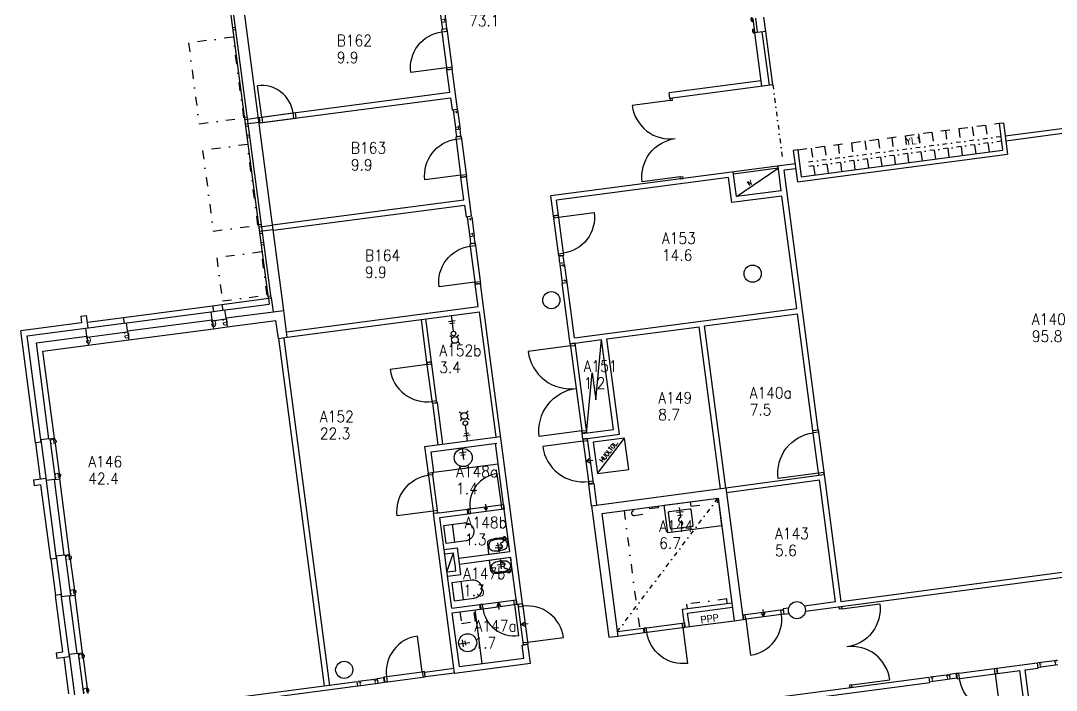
# Model space of a CAD drawing. Extents: x 8540 to 123584, y 9876 to 72527.
# Drawn here: x 9344 to 32298, y 19373 to 34207 of the extents above; entities that cross this region are included whole.
import ezdxf
from ezdxf.enums import TextEntityAlignment as Align

# ---------------------------------------------------------------- set-up
doc = ezdxf.new("R2010")
doc.units = 0
doc.header["$LTSCALE"] = 100
doc.header["$MEASUREMENT"] = 0
for name, pattern in [('KP', [4, 2, -2]), ('PKL', [3, 1, -1, 0, -1]), ('PKP', [6, 2, -2, 0, -2])]:
    doc.linetypes.add(name, pattern=pattern)
for name, color, linetype in [('ART1100T0', 7, 'CONTINUOUS'), ('ART1100T3', 7, 'CONTINUOUS'), ('ART1100TB', 7, 'CONTINUOUS'), ('M00402', 7, 'CONTINUOUS'), ('M06001', 7, 'CONTINUOUS'), ('M06037', 8, 'CONTINUOUS'), ('M06041', 8, 'CONTINUOUS'), ('M06051', 3, 'CONTINUOUS'), ('M06080', 253, 'CONTINUOUS'), ('M06081', 8, 'CONTINUOUS')]:
    doc.layers.add(name, color=color, linetype=linetype)
doc.styles.add('S', font='ROMANS.shx', dxfattribs={"width": 0.8})
doc.styles.get("Standard").update_dxf_attribs({"font": 'simplex.shx'})

# ---------------------------------------------------------------- blocks, each defined once
blk = doc.blocks.new('AIOA_SAVE1')
at = {"layer": 'M06081'}
for p, q in [((0, 0), (200, 0)), ((100, 75), (100, -75)), ((150, 50), (150, -50))]:
    blk.add_line(p, q, dxfattribs=at)
blk = doc.blocks.new('AIOA_SAVS1')
at = {"layer": 'M06081'}
blk.add_lwpolyline([(0, 0), (75, -43, 1), (136, -78, -1), (198, -113), (238, -137, 1.000186), (310, -178, 1.000186), (238, -137)], format="xyb", dxfattribs=at)
blk.add_blockref('AIOA_SAVE1', (0, 0), dxfattribs=at)
blk = doc.blocks.new('AIOA_PA11151S')
at = {"layer": 'M06081'}
for points in [[(0, -235), (233.504465, -230.487788, 0.350048), (305.602562, -170.874783, 0.111918), (306.134213, 170.656116, 0.350852), (233.992412, 230.479271), (0, 235)], [(58.106337, 107.884253, 0.074902), (57.037671, -92.42681, 0.996701), (292.962329, -92.42681, 0.074902), (291.893663, 107.884253, 0.873578)]]:
    blk.add_lwpolyline(points, format="xyb", close=True, dxfattribs=at)
blk.add_blockref('AIOA_SAVS1', (25, 0), dxfattribs=at)
blk = doc.blocks.new('AIOA_IKK-C')
at = {"layer": 'M06041', "linetype": 'ByBlock'}
for p, q in [((0, 0), (1000, 0)), ((0, -100), (1000, -100))]:
    blk.add_line(p, q, dxfattribs=at)
at = {"layer": 'M06037', "width": 0.9, "flags": 8}
for p in [(50, 0), (950, 0)]:
    blk.add_attdef('SARANA', text='', height=50, dxfattribs=at).set_placement(p, align=Align.MIDDLE)
at = {"layer": 'M06037', "width": 0.9}
for tag, p, flags in [('IKKKDI', (50, -700), 8), ('IKKNRO', (50, -850), 8), ('IKKYLE', (50, -1000), 9)]:
    blk.add_attdef(tag, p, '', height=125, dxfattribs=dict(at, flags=flags))
at = {"layer": 'M06041', "flags": 8}
blk.add_attdef('E', (0, 0), '', height=100, dxfattribs=at)
blk.add_attdef('E', text='', height=100, dxfattribs=at).set_placement((500, 0), align=Align.CENTER)
blk.add_attdef('E', text='', height=100, dxfattribs=at).set_placement((1000, 0), align=Align.RIGHT)
blk = doc.blocks.new('ALLAS')
at = {"layer": 'M06080'}
for p, q in [((-200, 3), (47, 3)), ((-110, 78), (-110, -72)), ((-54, 53), (-54, -47))]:
    blk.add_line(p, q, dxfattribs=at)
blk.add_circle((0, 0), 200, dxfattribs=at)
blk = doc.blocks.new('AIOA_SAWC1')
at = {"layer": 'M06081'}
blk.add_line((250, -200), (250, 200), dxfattribs=at)
blk.add_lwpolyline([(50, 200), (500, 200, -1), (500, -200), (50, -200)], format="xyb", close=True, dxfattribs=at)
blk = doc.blocks.new('ELE006')
at = {"layer": 'M06081'}
for p, q in [((330, 265), (230, 265)), ((280, 90), (280, 315)), ((355, 190), (205, 190))]:
    blk.add_line(p, q, dxfattribs=at)
blk.add_lwpolyline([(600, 0), (-600, 0), (-600, 620), (600, 620)], close=True, dxfattribs=at)
blk.add_lwpolyline([(55, 550), (505, 550, -0.414214), (530, 525), (530, 175, -0.414214), (505, 150), (55, 150, -0.414214), (30, 175), (30, 525, -0.414214)], format="xyb", close=True, dxfattribs=at)
for centre, radius, start, end in [((280, 452), 37.5, 90, 270), ((280, 365), 50, 270, 90)]:
    blk.add_arc(centre, radius, start, end, dxfattribs=at)
blk = doc.blocks.new('AIOA_IKK-B')
at = {"layer": 'M06041', "linetype": 'ByBlock'}
for p, q in [((0, 100), (1000, 100)), ((0, 0), (1000, 0))]:
    blk.add_line(p, q, dxfattribs=at)
at = {"layer": 'M06037', "width": 0.9}
for tag, p, flags in [('IKKYLE', (50, 875), 9), ('IKKNRO', (50, 725), 8), ('IKKKDI', (50, 575), 8)]:
    blk.add_attdef(tag, p, '', height=125, dxfattribs=dict(at, flags=flags))
at = {"layer": 'M06037', "width": 0.9, "flags": 8}
for p in [(50, 0), (950, 0)]:
    blk.add_attdef('SARANA', text='', height=50, dxfattribs=at).set_placement(p, align=Align.MIDDLE)
at = {"layer": 'M06041', "flags": 8}
blk.add_attdef('F', (0, 0), '', height=100, dxfattribs=at)
blk.add_attdef('F', text='', height=100, dxfattribs=at).set_placement((500, 0), align=Align.CENTER)
blk.add_attdef('F', text='', height=100, dxfattribs=at).set_placement((1000, 0), align=Align.RIGHT)
blk = doc.blocks.new('AIOA_SASU1')
at = {"layer": 'M06081'}
for p, q in [((0, 0), (350, 0)), ((125, 75), (125, -75)), ((175, 50), (175, -50))]:
    blk.add_line(p, q, dxfattribs=at)
blk.add_circle((400, 0), 50, dxfattribs=at)
blk = doc.blocks.new('AIOA_SALK1')
at = {"layer": 'M06081'}
for p, q in [((-50, 50), (-100, 100)), ((50, 50), (100, 100)), ((-100, -100), (-50, -50)), ((100, -100), (50, -50))]:
    blk.add_line(p, q, dxfattribs=at)
blk.add_circle((0, 0), 75, dxfattribs=at)
blk = doc.blocks.new('AIOA_HUONE')
at = {"layer": 'ART1100T0', "width": 0.9}
blk.add_attdef('HNENUM', (56, 73), '', height=250, dxfattribs=at)
at = {"layer": 'ART1100T3', "width": 0.9}
blk.add_attdef('HNEALA', (56, -302), '', height=250, dxfattribs=at)

msp = doc.modelspace()

# ---------------------------------------------------------------- linework, layer by layer
at = {"layer": 'M00402'}
msp.add_line((24166, 20783), (25157, 20914), dxfattribs=at)
msp.add_lwpolyline([(21887, 25072), (22014, 26405), (22092, 25810), (22219, 27143)], dxfattribs=at)
at = {"layer": 'M06001'}
for p, q in [((25859, 33970), (25611, 33937)), ((25611, 33937), (25767, 32754)), ((25775, 33959), (25931, 32776)), ((26015, 32787), (25859, 33970)), ((18790, 33117), (18909, 33133)), ((18855, 32621), (18790, 33117)), ((19025, 32250), (18909, 33133)), ((25751, 32873), (23719, 32606)), ((14612, 32062), (18855, 32621)), ((23735, 32487), (23719, 32606)), ((26015, 32787), (23735, 32487)), ((14628, 31943), (18871, 32502)), ((18871, 32502), (18906, 32234)), ((18906, 32234), (19025, 32250)), ((31029, 31934), (31128, 31947)), ((31029, 31934), (31107, 31339)), ((31128, 31947), (31220, 31253)), ((32645, 31844), (31167, 31650)), ((32659, 31735), (31182, 31541)), ((26568, 31347), (26468, 31334)), ((26468, 31334), (26560, 30640)), ((26560, 30640), (31220, 31253)), ((26568, 31347), (26646, 30752)), ((26646, 30752), (31107, 31339)), ((26508, 31036), (21094, 30324)), ((25211, 30311), (25139, 30856)), ((26137, 30937), (25146, 30807)), ((26203, 30441), (26131, 30987)), ((26522, 30927), (26264, 30893)), ((27021, 25143), (26264, 30893)), ((19103, 30737), (19222, 30753)), ((19169, 30242), (19103, 30737)), ((19337, 29881), (19222, 30753)), ((25035, 30732), (21218, 30229)), ((25108, 30176), (25035, 30732)), ((21152, 29887), (21094, 30324)), ((26218, 30323), (25108, 30176)), ((26203, 30441), (25211, 30311)), ((26546, 27834), (26218, 30323)), ((14925, 29683), (19169, 30242)), ((14941, 29564), (19184, 30123)), ((19184, 30123), (19218, 29865)), ((21261, 29902), (21218, 30229)), ((19218, 29865), (19337, 29881)), ((21152, 29887), (21261, 29902)), ((19415, 28368), (19534, 28383)), ((19481, 27872), (19415, 28368)), ((19767, 26619), (19534, 28383)), ((21349, 28390), (21458, 28405)), ((21525, 27052), (21349, 28390)), ((21618, 27185), (21458, 28405)), ((13805, 27922), (14896, 28065)), ((14837, 28058), (14854, 27929)), ((14896, 28065), (14937, 27758)), ((11624, 27635), (13597, 27894)), ((13597, 27894), (13614, 27765)), ((13805, 27922), (13822, 27793)), ((13822, 27793), (14854, 27929)), ((13896, 27621), (13872, 27799)), ((13896, 27621), (15174, 27789)), ((15253, 27194), (15174, 27789)), ((15237, 27313), (19481, 27872)), ((21618, 27185), (26546, 27834)), ((10673, 27661), (10802, 27678)), ((10673, 27661), (10692, 27512)), ((10838, 27400), (10802, 27678)), ((11641, 27506), (11624, 27635)), ((11641, 27506), (13614, 27765)), ((11714, 27334), (13588, 27581)), ((13588, 27581), (13565, 27759)), ((13588, 27581), (13614, 27382)), ((13896, 27621), (13922, 27423)), ((13922, 27423), (15002, 27565)), ((15055, 27168), (15002, 27565)), ((15253, 27194), (19516, 27756)), ((18349, 26634), (18227, 27586)), ((18452, 26647), (18326, 27599)), ((19865, 25109), (19516, 27756)), ((24499, 27444), (26562, 27715)), ((26902, 25127), (26562, 27715)), ((10692, 27512), (9344, 27334)), ((9670, 24856), (9344, 27334)), ((9490, 27223), (10838, 27400)), ((10812, 27215), (10789, 27393)), ((11714, 27334), (11691, 27512)), ((11714, 27334), (11740, 27136)), ((11740, 27136), (13614, 27382)), ((22338, 27159), (24380, 27428)), ((24853, 23839), (24380, 27428)), ((24972, 23855), (24499, 27444)), ((9799, 24873), (9490, 27223)), ((9692, 27068), (10812, 27215)), ((10812, 27215), (10838, 27017)), ((15055, 27168), (15253, 27194)), ((15055, 27168), (16067, 19475)), ((15173, 27168), (16186, 19475)), ((21525, 27052), (22219, 27143)), ((22481, 25151), (22219, 27143)), ((22616, 25047), (22338, 27159)), ((9971, 24946), (9692, 27068)), ((9837, 26885), (10838, 27017)), ((10090, 24962), (9837, 26885)), ((18349, 26634), (18452, 26647)), ((20029, 24626), (19767, 26619)), ((18471, 25732), (18574, 25746)), ((18471, 25732), (18593, 24810)), ((18574, 25746), (18695, 24824)), ((19881, 24980), (19865, 25109)), ((21787, 25059), (22481, 25151)), ((21803, 24940), (21787, 25059)), ((21803, 24940), (22616, 25047)), ((9799, 24873), (9670, 24856)), ((9971, 24946), (9793, 24922)), ((9971, 24946), (10090, 24962)), ((18295, 24771), (19981, 24993)), ((18441, 24659), (19898, 24851)), ((20048, 23489), (19869, 24847)), ((18295, 24771), (18372, 24186)), ((18501, 24203), (18441, 24659)), ((20176, 23506), (20029, 24626)), ((18372, 24186), (18501, 24203)), ((24972, 23855), (27033, 24136)), ((27152, 24151), (27522, 21336)), ((9627, 24033), (9905, 24070)), ((9627, 24033), (9644, 23904)), ((9793, 23924), (9644, 23904)), ((10010, 22278), (9793, 23924)), ((10139, 22295), (9905, 24070)), ((10090, 24044), (9911, 24020)), ((10090, 24044), (10209, 24059)), ((10310, 22368), (10090, 24044)), ((10429, 22384), (10209, 24059)), ((21935, 23939), (22054, 23954)), ((21998, 23463), (21935, 23939)), ((22117, 23479), (22054, 23954)), ((24985, 23755), (27046, 24037)), ((27402, 21330), (27046, 24037)), ((21998, 23463), (24972, 23855)), ((24972, 23855), (25356, 20940)), ((20185, 22448), (20048, 23489)), ((20467, 21295), (20176, 23506)), ((21998, 23463), (22381, 20548)), ((22222, 23291), (24800, 23630)), ((24800, 23630), (25157, 20914)), ((18490, 23294), (18619, 23311)), ((18956, 19754), (18490, 23294)), ((18620, 23301), (19244, 23383)), ((18633, 23202), (19258, 23284)), ((19258, 23284), (19244, 23383)), ((22222, 23291), (22580, 20574)), ((18726, 22493), (19024, 22532)), ((10139, 22295), (10010, 22278)), ((10310, 22368), (10132, 22345)), ((10310, 22368), (10429, 22384)), ((18739, 22393), (18938, 22420)), ((19054, 22299), (20185, 22448)), ((19071, 22170), (20202, 22319)), ((20339, 21278), (20202, 22319)), ((18791, 21997), (18990, 22023)), ((18805, 21898), (19102, 21937)), ((32504, 21881), (26737, 21122)), ((32490, 21990), (27522, 21336)), ((10244, 21492), (10115, 21475)), ((10280, 20226), (10115, 21475)), ((10426, 20114), (10244, 21492)), ((10429, 21466), (10251, 21442)), ((10429, 21466), (10548, 21482)), ((10598, 20187), (10429, 21466)), ((10717, 20203), (10548, 21482)), ((18898, 21189), (19522, 21271)), ((18911, 21090), (19536, 21172)), ((19536, 21172), (19522, 21271)), ((20339, 21278), (20467, 21295)), ((24015, 21167), (25105, 21310)), ((24067, 20770), (24015, 21167)), ((24127, 21080), (25118, 21211)), ((26365, 21194), (26242, 21177)), ((26242, 21177), (26258, 21058)), ((27402, 21330), (26715, 21240)), ((19068, 19900), (18911, 21090)), ((24166, 20783), (24127, 21080)), ((25157, 20914), (25356, 20940)), ((26258, 21058), (26374, 21074)), ((22567, 20673), (23151, 20750)), ((23165, 20651), (23151, 20750)), ((24067, 20770), (24166, 20783)), ((22381, 20548), (22580, 20574)), ((22580, 20574), (23165, 20651)), ((10131, 20206), (10280, 20226)), ((10131, 20206), (10148, 20077)), ((10598, 20187), (10717, 20203)), ((20457, 20375), (20586, 20392)), ((20495, 20088), (20457, 20375)), ((20641, 19976), (20586, 20392)), ((10426, 20114), (10148, 20077)), ((10598, 20187), (10419, 20163)), ((18956, 19754), (20641, 19976)), ((19068, 19900), (20495, 20088)), ((30979, 19864), (31876, 19983)), ((31876, 19983), (31892, 19864)), ((18943, 19853), (18298, 19768)), ((18311, 19669), (18298, 19768)), ((18956, 19754), (18311, 19669)), ((30995, 19745), (30979, 19864)), ((30995, 19745), (31490, 19811)), ((32049, 15567), (31490, 19811)), ((31609, 19826), (31892, 19864)), ((32168, 15583), (31609, 19826)), ((11963, 18934), (16801, 19571)), ((16814, 19472), (16801, 19571)), ((23479, 18877), (29482, 19667)), ((26865, 19202), (29498, 19548)), ((29498, 19548), (29482, 19667)), ((11976, 18835), (16814, 19472))]:
    msp.add_line(p, q, dxfattribs=at)
for points in [[(18898, 21189), (18774, 22131), (18757, 22260), (18633, 23202)], [(19102, 21937), (19071, 22171), (19054, 22299), (19024, 22532)], [(18990, 22023), (18972, 22157), (18955, 22286), (18938, 22420)]]:
    msp.add_lwpolyline(points, dxfattribs=at)
for centre in [(25567, 28603), (21106, 28015), (26549, 21147), (16515, 19826)]:
    msp.add_circle(centre, 190, dxfattribs=at)
at = {"layer": 'M06037'}
for p, q in [((25211, 30311), (26137, 30937)), ((22126, 24176), (22728, 24961)), ((18791, 21997), (18938, 22420))]:
    msp.add_line(p, q, dxfattribs=at)
at = {"layer": 'M06037', "linetype": 'PKL'}
msp.add_line((22567, 20673), (24800, 23630), dxfattribs=at)
at = {"layer": 'M06037'}
msp.add_lwpolyline([(22126, 24176), (22820, 24267), (22728, 24961), (22034, 24870)], close=True, dxfattribs=at)
at = {"layer": 'M06041'}
for p, q in [((14837, 28058), (11479, 53559)), ((15174, 27789), (11777, 53599)), ((14896, 28065), (12509, 46199)), ((25859, 33970), (25817, 34287)), ((14108, 34054), (14048, 34046)), ((14114, 34004), (14055, 33996)), ((14369, 32071), (14309, 32063)), ((14613, 32053), (14316, 32013)), ((14626, 31953), (14329, 31914)), ((14395, 31873), (14335, 31865)), ((14421, 31674), (14361, 31666)), ((14427, 31625), (14368, 31617)), ((14682, 29691), (14623, 29684)), ((14926, 29673), (14629, 29634)), ((14940, 29574), (14642, 29535)), ((14708, 29493), (14649, 29485)), ((14734, 29295), (14675, 29287)), ((14741, 29245), (14681, 29237)), ((14830, 28107), (14890, 28115)), ((13597, 27894), (13805, 27922)), ((10821, 27529), (11624, 27635)), ((13614, 27382), (13922, 27423)), ((10838, 27017), (11740, 27136)), ((9670, 24856), (9776, 24053)), ((10090, 24962), (10209, 24059)), ((10010, 22278), (10115, 21475)), ((10429, 22384), (10548, 21482)), ((10717, 20203), (10835, 19300)), ((10297, 20097), (10403, 19294))]:
    msp.add_line(p, q, dxfattribs=at)
at = {"layer": 'M06041', "linetype": 'PKL'}
for p, q in [((26015, 32787), (26250, 31002)), ((31068, 31637), (26607, 31049)), ((31081, 31538), (26620, 30950))]:
    msp.add_line(p, q, dxfattribs=at)
at = {"layer": 'M06041', "linetype": 'PKP'}
for points in [[(14054, 33845), (13063, 33714), (13299, 31925), (14290, 32055)], [(14368, 31465), (13376, 31335), (13612, 29545), (14603, 29676)], [(14681, 29086), (13690, 28956), (13816, 27999), (14807, 28129)]]:
    msp.add_lwpolyline(points, close=True, dxfattribs=at)
at = {"layer": 'M06051'}
for p, q in [((18771, 34183), (18672, 34170)), ((18672, 34170), (18691, 34022)), ((18691, 34022), (18790, 34035)), ((18790, 34035), (18771, 34183)), ((14686, 32072), (14595, 32766)), ((15430, 32170), (15445, 32051)), ((14686, 32072), (14702, 31953)), ((19084, 31804), (18985, 31791)), ((18985, 31791), (19004, 31642)), ((19103, 31655), (19084, 31804)), ((19004, 31642), (19103, 31655)), ((19396, 29434), (19297, 29421)), ((19297, 29421), (19316, 29273)), ((19415, 29286), (19396, 29434)), ((19316, 29273), (19415, 29286)), ((21370, 28998), (21271, 28985)), ((21271, 28985), (21290, 28837)), ((21389, 28850), (21370, 28998)), ((21290, 28837), (21389, 28850)), ((18471, 25732), (18349, 26634)), ((18570, 25745), (18448, 26647)), ((18354, 26594), (17532, 26483)), ((18471, 25732), (18570, 25745)), ((21946, 24500), (21884, 24447)), ((22029, 24466), (21884, 24447)), ((21884, 24447), (21957, 24411)), ((19617, 23416), (19662, 23353)), ((19643, 23498), (19662, 23353)), ((19662, 23353), (19689, 23425)), ((19904, 21237), (19931, 21309)), ((19950, 21164), (19931, 21309)), ((19931, 21309), (19976, 21246)), ((25790, 21161), (25810, 21016)), ((25810, 21016), (25761, 21077)), ((25841, 21088), (25810, 21016)), ((20506, 20877), (20444, 20828)), ((20589, 20847), (20444, 20828)), ((20444, 20828), (20517, 20796)), ((30077, 19746), (29928, 19726)), ((30090, 19647), (30077, 19746)), ((17396, 19650), (17247, 19630)), ((17247, 19630), (17260, 19531)), ((17260, 19531), (17409, 19551)), ((17409, 19551), (17396, 19650)), ((29928, 19726), (29941, 19627)), ((29941, 19627), (30090, 19647))]:
    msp.add_line(p, q, dxfattribs=at)
at = {"layer": 'M06051', "linetype": 'ByBlock'}
for p, q in [((18792, 34025), (18673, 34009)), ((18673, 34009), (18790, 33117)), ((18673, 34009), (18679, 33960)), ((18679, 33960), (18798, 33975)), ((18792, 34025), (18909, 33133)), ((18798, 33975), (18792, 34025)), ((18784, 33166), (18902, 33182)), ((18790, 33117), (18784, 33166)), ((18909, 33133), (18790, 33117)), ((18902, 33182), (18909, 33133)), ((23735, 32487), (23784, 32493)), ((23784, 32493), (23735, 32487)), ((23735, 32487), (23741, 32437)), ((23741, 32437), (23791, 32444)), ((23791, 32444), (23784, 32493)), ((19105, 31645), (18986, 31630)), ((18986, 31630), (19103, 30737)), ((18986, 31630), (18992, 31580)), ((18992, 31580), (19111, 31596)), ((19105, 31645), (19222, 30753)), ((19111, 31596), (19105, 31645)), ((19097, 30787), (19216, 30803)), ((19103, 30737), (19097, 30787)), ((19216, 30803), (19222, 30753)), ((19222, 30753), (19103, 30737)), ((23963, 30752), (24013, 30758)), ((23970, 30702), (23963, 30752)), ((23970, 30702), (24019, 30709)), ((24019, 30709), (23970, 30702)), ((24013, 30758), (24019, 30709)), ((21256, 29901), (21152, 29887)), ((21269, 28995), (21152, 29887)), ((21152, 29887), (21158, 29838)), ((21158, 29838), (21262, 29852)), ((21256, 29901), (21373, 29009)), ((21262, 29852), (21256, 29901)), ((19417, 29276), (19298, 29260)), ((19298, 29260), (19415, 28368)), ((19298, 29260), (19304, 29211)), ((19304, 29211), (19423, 29226)), ((19417, 29276), (19534, 28383)), ((19423, 29226), (19417, 29276)), ((21263, 29045), (21367, 29058)), ((21269, 28995), (21263, 29045)), ((21373, 29009), (21269, 28995)), ((21367, 29058), (21373, 29009)), ((19409, 28417), (19528, 28433)), ((19415, 28368), (19409, 28417)), ((19534, 28383), (19415, 28368)), ((19528, 28433), (19534, 28383)), ((21525, 27052), (21786, 25069)), ((21624, 27065), (21885, 25082)), ((26902, 25127), (27021, 25143)), ((27033, 24136), (26902, 25127)), ((27028, 25093), (26909, 25078)), ((27021, 25143), (27152, 24151)), ((21803, 24940), (21934, 23949)), ((21902, 24953), (22033, 23962)), ((18372, 24186), (18490, 23294)), ((18589, 23307), (18471, 24199)), ((27145, 24201), (27026, 24185)), ((27026, 24185), (27033, 24136)), ((27033, 24136), (27152, 24151)), ((27152, 24151), (27145, 24201)), ((19254, 23384), (20048, 23489)), ((20061, 23389), (19267, 23285)), ((19532, 21272), (20326, 21377)), ((19545, 21173), (20339, 21278)), ((20487, 20379), (20370, 21272)), ((20469, 21285), (20586, 20392)), ((26245, 21158), (25353, 21040)), ((27487, 21220), (27537, 21227)), ((27487, 21220), (27537, 21227)), ((27494, 21171), (27487, 21220)), ((27543, 21177), (27494, 21171)), ((27537, 21227), (27543, 21177)), ((26258, 21058), (25366, 20941)), ((23161, 20752), (24054, 20869)), ((23174, 20652), (24067, 20770)), ((17403, 19671), (18296, 19788)), ((18296, 19788), (18246, 19782)), ((18246, 19782), (18262, 19663)), ((18311, 19669), (18296, 19788)), ((30087, 19747), (30979, 19864)), ((30136, 19754), (30087, 19747)), ((30087, 19747), (30102, 19628)), ((30102, 19628), (30995, 19745)), ((30152, 19635), (30136, 19754)), ((30930, 19858), (30979, 19864)), ((30945, 19739), (30930, 19858)), ((30995, 19745), (30945, 19739)), ((30979, 19864), (30995, 19745)), ((17403, 19671), (17453, 19677)), ((17419, 19552), (17403, 19671)), ((17419, 19552), (18311, 19669)), ((17468, 19558), (17419, 19552)), ((17453, 19677), (17468, 19558)), ((18262, 19663), (18311, 19669)), ((30102, 19628), (30152, 19635)), ((27765, 19492), (27716, 19485)), ((27716, 19485), (27722, 19436)), ((27722, 19436), (27772, 19442)), ((27722, 19436), (27772, 19442)), ((27772, 19442), (27765, 19492))]:
    msp.add_line(p, q, dxfattribs=at)
for points in [[(18784, 33166), (17990, 33062, -0.414214), (18679, 33960, -0.671351)], [(23741, 32437), (22898, 32326, 0.414214), (23852, 31595, 0.671351)], [(19097, 30787), (18304, 30683, -0.414214), (18992, 31580, -0.671351)], [(23963, 30752), (23120, 30641, -0.414214), (23852, 31595, -0.671351)], [(21262, 29852), (22056, 29956, -0.414214), (21367, 29058, -0.671351)], [(19409, 28417), (18616, 28313, -0.414214), (19304, 29211, -0.671351)], [(21532, 27002), (20590, 26878, 0.414214), (21656, 26061, 0.671351)], [(21780, 25119), (20838, 24995, -0.414214), (21656, 26061, -0.671351)], [(27026, 24185), (26134, 24068, -0.414214), (26909, 25078, -0.671351)], [(21810, 24891), (20917, 24773, 0.414214), (21927, 23998, 0.671351)], [(18483, 23343), (17690, 23239, -0.414214), (18379, 24136, -0.671351)], [(19998, 23482), (19907, 24176, 0.414214), (19304, 23391, 0.671351)], [(20289, 21271), (20380, 20577, -0.414214), (19595, 21180, -0.671351)], [(20580, 20442), (21373, 20546, 0.414214), (20475, 21235, 0.671351)], [(27543, 21177), (28386, 21288, -0.414214), (27654, 20335, -0.671351)], [(25415, 20947), (25520, 20154, 0.414214), (26208, 21052, 0.671351)], [(24017, 20763), (24122, 19970, -0.414214), (23224, 20659, -0.671351)], [(18246, 19782), (18142, 20575, 0.414214), (17453, 19677, 0.671351)], [(27765, 19492), (28608, 19603, 0.414214), (27654, 20335, 0.671351)], [(30945, 19739), (31050, 18946, -0.414214), (30152, 19635, -0.671351)]]:
    msp.add_lwpolyline(points, format="xyb", dxfattribs=at)
at = {"layer": 'M06051', "flags": 128}
for points in [[(14637, 32066), (15430, 32170)], [(15396, 32045), (15380, 32164)], [(14652, 31947), (14637, 32066)], [(14652, 31947), (15445, 32051)]]:
    msp.add_lwpolyline(points, dxfattribs=at)
at = {"layer": 'M06051', "linetype": 'ByBlock'}
for points in [[(21525, 27052), (21532, 27002), (21631, 27015), (21624, 27065)], [(21786, 25069), (21780, 25119), (21879, 25132), (21885, 25082)], [(21803, 24940), (21810, 24891), (21909, 24904), (21902, 24953)], [(18471, 24199), (18478, 24149), (18379, 24136), (18372, 24186)], [(21934, 23949), (21927, 23998), (22026, 24011), (22033, 23962)], [(20061, 23389), (20011, 23383), (19998, 23482), (20048, 23489)], [(18589, 23307), (18582, 23356), (18483, 23343), (18490, 23294)], [(19267, 23285), (19317, 23292), (19304, 23391), (19254, 23384)], [(20339, 21278), (20289, 21271), (20276, 21370), (20326, 21377)], [(19545, 21173), (19595, 21180), (19582, 21279), (19532, 21272)], [(20370, 21272), (20376, 21222), (20475, 21235), (20469, 21285)], [(26258, 21058), (26208, 21052), (26195, 21151), (26245, 21158)], [(25366, 20941), (25415, 20947), (25402, 21047), (25353, 21040)], [(23174, 20652), (23224, 20659), (23211, 20758), (23161, 20752)], [(24067, 20770), (24017, 20763), (24004, 20863), (24054, 20869)], [(20487, 20379), (20481, 20429), (20580, 20442), (20586, 20392)]]:
    msp.add_lwpolyline(points, close=True, dxfattribs=at)
at = {"layer": 'M06051'}
for points in [[(18349, 26634), (18354, 26594), (18453, 26608), (18448, 26647)], [(18466, 25772), (18471, 25732), (18570, 25746), (18565, 25785)]]:
    msp.add_lwpolyline(points, close=True, dxfattribs=at)
for centre, radius, start, end in [((14686, 32072), 700, 7.5, 97.5), ((18354, 26594), 830, 187.7297, 277.7297)]:
    msp.add_arc(centre, radius, start, end, dxfattribs=at)
at = {"layer": 'M06080', "linetype": 'KP'}
for p, q in [((26568, 31347), (31029, 31934)), ((29244, 31699), (29323, 31104)), ((29542, 31738), (29620, 31144)), ((29839, 31778), (29918, 31183)), ((30137, 31817), (30215, 31222)), ((30434, 31856), (30513, 31261)), ((30732, 31895), (30810, 31300)), ((27460, 31464), (27538, 30869)), ((27757, 31504), (27836, 30909)), ((28055, 31543), (28133, 30948)), ((28352, 31582), (28431, 30987)), ((28650, 31621), (28728, 31026)), ((28947, 31660), (29025, 31065)), ((26865, 31386), (26943, 30791)), ((27162, 31425), (27241, 30830))]:
    msp.add_line(p, q, dxfattribs=at)
at = {"layer": 'M06080'}
for p, q in [((18501, 24203), (19929, 24391)), ((19407, 21155), (19563, 19965))]:
    msp.add_line(p, q, dxfattribs=at)
at = {"layer": 'M06080', "linetype": 'PKP'}
msp.add_line((22718, 23356), (23062, 20739), dxfattribs=at)
msp.add_lwpolyline([(23467, 23455), (23472, 23418), (22926, 23346, 1), (22939, 23247), (23485, 23319)], format="xyb", dxfattribs=at)
for points in [[(24184, 23549), (24197, 23450), (24792, 23528), (24779, 23627)], [(25006, 21297), (24993, 21396), (24100, 21279), (24113, 21180)], [(19079, 21112), (19113, 20854), (19421, 20895), (19387, 21152)]]:
    msp.add_lwpolyline(points, dxfattribs=at)

# ---------------------------------------------------------------- block references
at = {"layer": 'ART1100TB'}
for p, values in [((19226, 34387), {'HNENUM': 'B103b', 'HNEALA': '73.1'}), ((16293, 33569), {'HNENUM': 'B162', 'HNEALA': '9.9'}), ((16606, 31190), {'HNENUM': 'B163', 'HNEALA': '9.9'}), ((23501, 29190), {'HNENUM': 'A153', 'HNEALA': '14.6'}), ((16919, 28810), {'HNENUM': 'B164', 'HNEALA': '9.9'}), ((31701, 27394), {'HNENUM': 'A140', 'HNEALA': '95.8'}), ((18566, 26705), {'HNENUM': 'A152b', 'HNEALA': '3.4'}), ((21764, 26355), {'HNENUM': 'A151', 'HNEALA': '1.2'}), ((23419, 25656), {'HNENUM': 'A149', 'HNEALA': '8.7'}), ((25445, 25766), {'HNENUM': 'A140a', 'HNEALA': '7.5'}), ((15919, 25240), {'HNENUM': 'A152', 'HNEALA': '22.3'}), ((10786, 24240), {'HNENUM': 'A146', 'HNEALA': '42.4'}), ((18937, 24018), {'HNENUM': 'A148a', 'HNEALA': '1.4'}), ((19129, 22892), {'HNENUM': 'A148b', 'HNEALA': '1.3'}), ((23441, 22809), {'HNENUM': 'A144', 'HNEALA': '6.7'}), ((26007, 22646), {'HNENUM': 'A143', 'HNEALA': '5.6'}), ((19096, 21763), {'HNENUM': 'A147b', 'HNEALA': '1.3'}), ((19346, 20600), {'HNENUM': 'A147a', 'HNEALA': '1.7'})]:
    msp.add_blockref('AIOA_HUONE', p, dxfattribs=at).add_auto_attribs(values)
at = {"layer": 'M06041'}
ref = msp.add_blockref('AIOA_IKK-B', (18615, 34597), dxfattribs=dict(at, xscale=0.43, zscale=0.43, rotation=277.5))
ref.add_attrib('F', 'f', dxfattribs={"height": 100, "rotation": 277.5, "width": 1.8, "flags": 2}).set_placement((18672, 34170), align=Align.RIGHT)
ref.add_attrib('F', 'f', (18615, 34597), dxfattribs={"height": 100, "rotation": 277.5, "width": 1.8, "flags": 2})
ref.add_attrib('F', 'f', dxfattribs={"height": 0.18, "rotation": 277.5, "width": 2.7, "flags": 2}).set_placement((18672, 34170), align=Align.CENTER)
ref = msp.add_blockref('AIOA_IKK-C', (25570, 34254), dxfattribs=dict(at, xscale=-0.3, yscale=0.6, zscale=0.3, rotation=97.50000000000001))
ref.add_attrib('E', 'e', dxfattribs={"height": 60, "rotation": 97.5, "width": 3, "flags": 2}).set_placement((25597, 34046), align=Align.RIGHT)
ref.add_attrib('E', 'e', (25581, 34165), dxfattribs={"height": 60, "rotation": 97.5, "width": 3, "flags": 2})
ref.add_attrib('E', 'e', dxfattribs={"height": 0.18, "rotation": 97.5, "width": 4.5, "flags": 2}).set_placement((25609, 33957), align=Align.CENTER)
ref = msp.add_blockref('AIOA_IKK-B', (18929, 32217), dxfattribs=dict(at, xscale=0.43, zscale=0.43, rotation=277.5))
ref.add_attrib('F', 'f', dxfattribs={"height": 100, "rotation": 277.5, "width": 1.8, "flags": 2}).set_placement((18985, 31791), align=Align.RIGHT)
ref.add_attrib('F', 'f', (18929, 32217), dxfattribs={"height": 100, "rotation": 277.5, "width": 1.8, "flags": 2})
ref.add_attrib('F', 'f', dxfattribs={"height": 0.18, "rotation": 277.5, "width": 2.7, "flags": 2}).set_placement((18985, 31791), align=Align.CENTER)
ref = msp.add_blockref('AIOA_IKK-B', (19241, 29848), dxfattribs=dict(at, xscale=0.43, zscale=0.43, rotation=277.5))
ref.add_attrib('F', 'f', dxfattribs={"height": 100, "rotation": 277.5, "width": 1.8, "flags": 2}).set_placement((19297, 29421), align=Align.RIGHT)
ref.add_attrib('F', 'f', (19241, 29848), dxfattribs={"height": 100, "rotation": 277.5, "width": 1.8, "flags": 2})
ref.add_attrib('F', 'f', dxfattribs={"height": 0.18, "rotation": 277.5, "width": 2.7, "flags": 2}).set_placement((19297, 29421), align=Align.CENTER)
ref = msp.add_blockref('AIOA_IKK-B', (21293, 28817), dxfattribs=dict(at, xscale=0.43, zscale=0.43, rotation=277.5))
ref.add_attrib('F', 'f', dxfattribs={"height": 100, "rotation": 277.5, "width": 1.8, "flags": 2}).set_placement((21349, 28390), align=Align.RIGHT)
ref.add_attrib('F', 'f', (21293, 28817), dxfattribs={"height": 100, "rotation": 277.5, "width": 1.8, "flags": 2})
ref.add_attrib('F', 'f', dxfattribs={"height": 0.18, "rotation": 277.5, "width": 2.7, "flags": 2}).set_placement((21349, 28390), align=Align.CENTER)
ref = msp.add_blockref('AIOA_IKK-C', (13591, 27561), dxfattribs=dict(at, xscale=-0.3, yscale=2, zscale=0.3, rotation=187.5000000002179))
ref.add_attrib('E', 'e', dxfattribs={"height": 200, "rotation": 187.5, "width": 0.9, "flags": 2}).set_placement((13799, 27588), align=Align.RIGHT)
ref.add_attrib('E', 'e', (13680, 27572), dxfattribs={"height": 200, "rotation": 187.5, "width": 0.9, "flags": 2})
ref.add_attrib('E', 'e', dxfattribs={"height": 0.18, "rotation": 187.5, "width": 1.35, "flags": 2}).set_placement((13888, 27600), align=Align.CENTER)
ref = msp.add_blockref('AIOA_IKK-C', (10815, 27195), dxfattribs=dict(at, xscale=-0.9, yscale=2, zscale=0.9, rotation=187.5000000002179))
ref.add_attrib('E', 'e', dxfattribs={"height": 200, "rotation": 187.5, "width": 0.9, "flags": 2}).set_placement((11618, 27301), align=Align.RIGHT)
ref.add_attrib('E', 'e', (10904, 27207), dxfattribs={"height": 200, "rotation": 187.5, "width": 0.9, "flags": 2})
ref.add_attrib('E', 'e', dxfattribs={"height": 0.18, "rotation": 187.5, "width": 1.35, "flags": 2}).set_placement((11707, 27313), align=Align.CENTER)
ref = msp.add_blockref('AIOA_IKK-C', (9991, 24948), dxfattribs=dict(at, xscale=0.9, yscale=2, zscale=0.9, rotation=277.5))
ref.add_attrib('E', 'e', dxfattribs={"height": 200, "rotation": 277.5, "width": 0.9, "flags": 2}).set_placement((10108, 24056), align=Align.RIGHT)
ref.add_attrib('E', 'e', (9991, 24948), dxfattribs={"height": 200, "rotation": 277.5, "width": 0.9, "flags": 2})
ref.add_attrib('E', 'e', dxfattribs={"height": 0.18, "rotation": 277.5, "width": 1.35, "flags": 2}).set_placement((10108, 24056), align=Align.CENTER)
ref = msp.add_blockref('AIOA_IKK-C', (10330, 22371), dxfattribs=dict(at, xscale=0.9, yscale=2, zscale=0.9, rotation=277.5))
ref.add_attrib('E', 'e', dxfattribs={"height": 200, "rotation": 277.5, "width": 0.9, "flags": 2}).set_placement((10448, 21478), align=Align.RIGHT)
ref.add_attrib('E', 'e', (10330, 22371), dxfattribs={"height": 200, "rotation": 277.5, "width": 0.9, "flags": 2})
ref.add_attrib('E', 'e', dxfattribs={"height": 0.18, "rotation": 277.5, "width": 1.35, "flags": 2}).set_placement((10448, 21478), align=Align.CENTER)
ref = msp.add_blockref('AIOA_IKK-C', (10617, 20190), dxfattribs=dict(at, xscale=0.9, yscale=2, zscale=0.9, rotation=277.5))
ref.add_attrib('E', 'e', dxfattribs={"height": 200, "rotation": 277.5, "width": 0.9, "flags": 2}).set_placement((10735, 19297), align=Align.RIGHT)
ref.add_attrib('E', 'e', (10617, 20190), dxfattribs={"height": 200, "rotation": 277.5, "width": 0.9, "flags": 2})
ref.add_attrib('E', 'e', dxfattribs={"height": 0.18, "rotation": 277.5, "width": 1.35, "flags": 2}).set_placement((10735, 19297), align=Align.CENTER)
ref = msp.add_blockref('AIOA_IKK-B', (31909, 19886), dxfattribs=dict(at, xscale=0.43, zscale=0.43, rotation=7.499999999999999))
ref.add_attrib('F', 'f', dxfattribs={"height": 100, "rotation": 7.5, "width": 1.8, "flags": 2}).set_placement((32336, 19942), align=Align.RIGHT)
ref.add_attrib('F', 'f', (31909, 19886), dxfattribs={"height": 100, "rotation": 7.5, "width": 1.8, "flags": 2})
ref.add_attrib('F', 'f', dxfattribs={"height": 0.18, "rotation": 7.5, "width": 2.7, "flags": 2}).set_placement((32336, 19942), align=Align.CENTER)
ref = msp.add_blockref('AIOA_IKK-B', (16834, 19475), dxfattribs=dict(at, xscale=0.43, zscale=0.43, rotation=7.499999999999999))
ref.add_attrib('F', 'f', dxfattribs={"height": 100, "rotation": 7.5, "width": 1.8, "flags": 2}).set_placement((17260, 19531), align=Align.RIGHT)
ref.add_attrib('F', 'f', (16834, 19475), dxfattribs={"height": 100, "rotation": 7.5, "width": 1.8, "flags": 2})
ref.add_attrib('F', 'f', dxfattribs={"height": 0.18, "rotation": 7.5, "width": 2.7, "flags": 2}).set_placement((17260, 19531), align=Align.CENTER)
ref = msp.add_blockref('AIOA_IKK-B', (29515, 19571), dxfattribs=dict(at, xscale=0.43, zscale=0.43, rotation=7.499999999999999))
ref.add_attrib('F', 'f', dxfattribs={"height": 100, "rotation": 7.5, "width": 1.8, "flags": 2}).set_placement((29941, 19627), align=Align.RIGHT)
ref.add_attrib('F', 'f', (29515, 19571), dxfattribs={"height": 100, "rotation": 7.5, "width": 1.8, "flags": 2})
ref.add_attrib('F', 'f', dxfattribs={"height": 0.18, "rotation": 7.5, "width": 2.7, "flags": 2}).set_placement((29941, 19627), align=Align.CENTER)
at = {"layer": 'M06080'}
for p, rotation in [((19153, 24529), 277.4999999999999), ((19251, 20425), 7.499999999999999)]:
    msp.add_blockref('ALLAS', p, dxfattribs=dict(at, rotation=rotation))
at = {"layer": 'M06081'}
for name, p, rotation in [('AIOA_SASU1', (18884, 27673), 277.5), ('AIOA_SALK1', (18968, 27136), 7.499999999999999), ('AIOA_SALK1', (19175, 25452), 7.499999999999999), ('AIOA_SASU1', (19250, 24896), 97.49999999999997), ('ELE006', (24205, 23552), 187.5), ('AIOA_SAWC1', (18696, 22819), 7.499999999322355), ('AIOA_PA11151S', (19949, 22417), 97.50000000051443)]:
    msp.add_blockref(name, p, dxfattribs=dict(at, rotation=rotation))
at = {"layer": 'M06081', "xscale": -1}
for name, p, rotation in [('AIOA_PA11151S', (19966, 22288), 97.50000000000001), ('AIOA_SAWC1', (18876, 21550), 187.5000000011921)]:
    msp.add_blockref(name, p, dxfattribs=dict(at, rotation=rotation))

# ---------------------------------------------------------------- texts
at = {"layer": 'M00402', "style": 'S'}
msp.add_text('PPP', height=150, rotation=7.5, dxfattribs=at).set_placement((24424, 20858))
at = {"layer": 'M06037', "style": 'S', "width": 0.8}
for s, rotation, p in [('IV', 34.7958, (25492, 30544)), ('HUOLTOL.', 51.9726, (22246, 24414))]:
    msp.add_text(s, height=100, rotation=rotation, dxfattribs=at).set_placement(p)
at = {"layer": 'M06041', "style": 'S'}
msp.add_text('YL1', height=150, rotation=7.5, dxfattribs=at).set_placement((28974, 31452))

doc.saveas('drawing.dxf')
